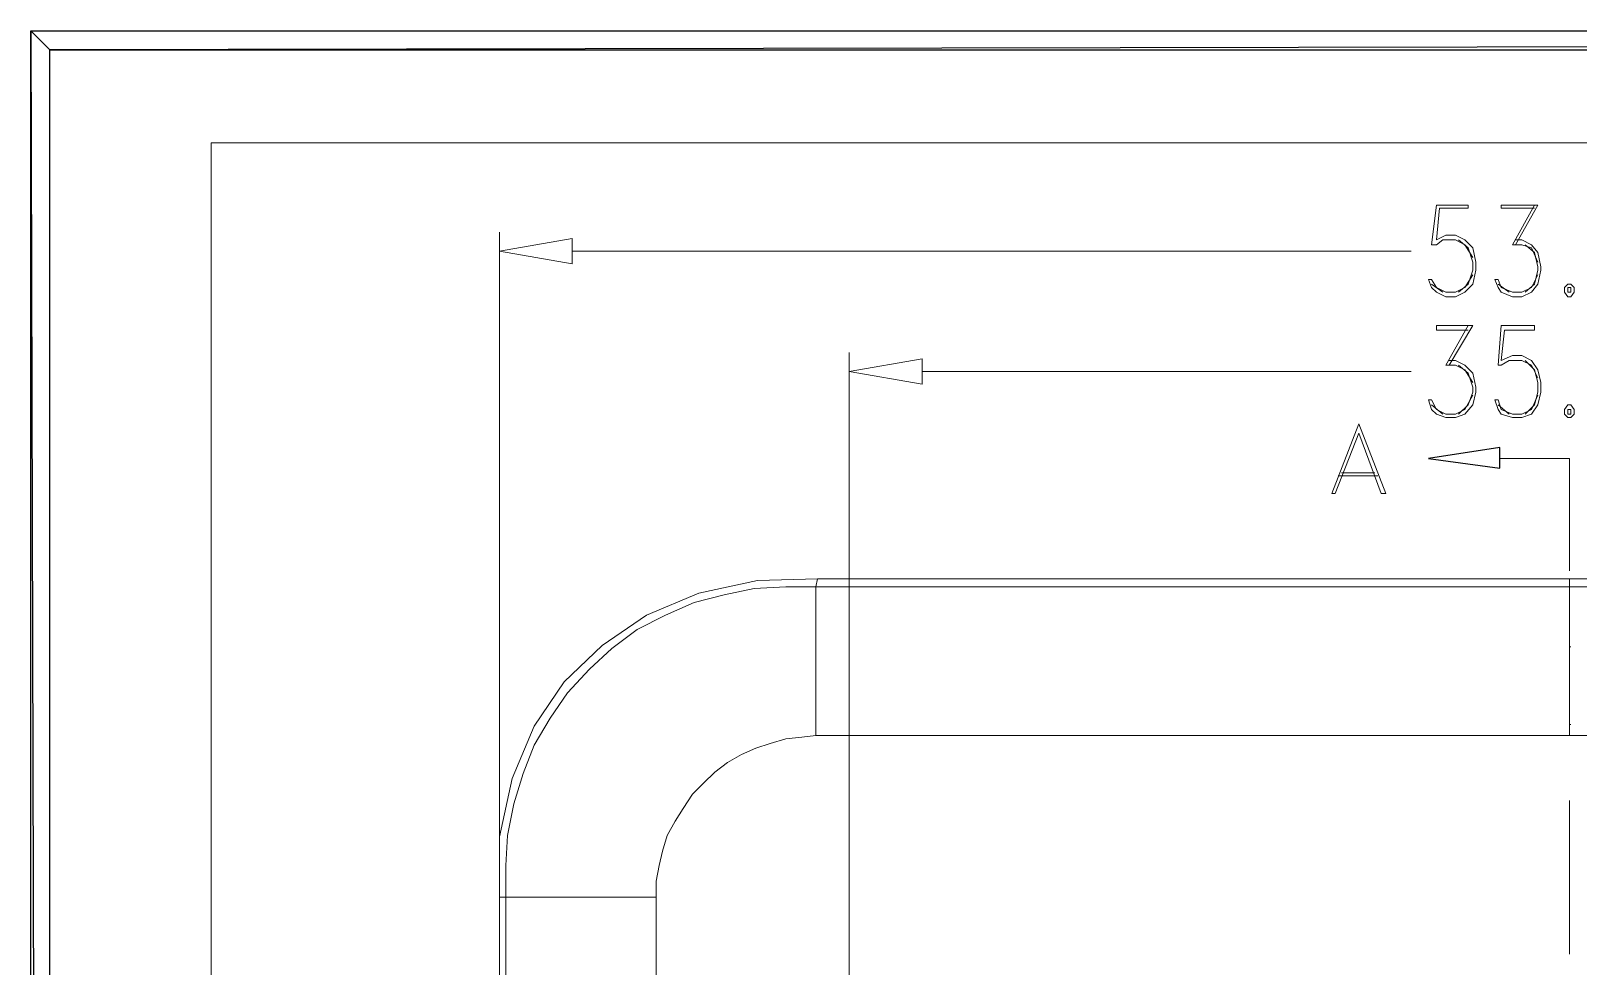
# Model space of a CAD drawing. Header units: centimetres. Extents: x -22.4 to 6.2, y -30.9 to -11.
# Drawn here: x -22.404 to -18.266, y -13.536 to -11.036 of the extents above; entities that cross this region are included whole.
import ezdxf

# ---------------------------------------------------------------- set-up
doc = ezdxf.new("R2010")
doc.units = ezdxf.units.CM
doc.header["$MEASUREMENT"] = 0
for name, color, linetype in [('2', 7, 'Continuous'), ('3', 7, 'Continuous'), ('4', 7, 'Continuous'), ('5', 7, 'Continuous'), ('layer 1', 7, 'Continuous')]:
    doc.layers.add(name, color=color, linetype=linetype)

msp = doc.modelspace()

# ---------------------------------------------------------------- linework, layer by layer
at = {"layer": '2', "color": 3, "lineweight": 9}
for points in [[(-21.15114, -13.35141), (-21.15114, -13.35141), (-21.15114, -11.57341), (-21.15114, -11.57341)], [(-20.95641, -11.62421), (-20.95641, -11.62421), (-18.71275, -11.62421), (-18.71275, -11.62421)], [(-20.21558, -13.88904), (-20.21558, -13.88904), (-20.21558, -11.89514), (-20.21558, -11.89514)], [(-20.02085, -11.94594), (-20.02085, -11.94594), (-18.71275, -11.94594), (-18.71275, -11.94594)]]:
    msp.add_open_spline(points, degree=3, dxfattribs=at)
for points in [[(-20.95641, -11.65807), (-20.95641, -11.65807), (-21.15114, -11.62421), (-21.15114, -11.62421), (-21.15114, -11.62421), (-21.15114, -11.62421), (-20.95641, -11.59034), (-20.95641, -11.59034), (-20.95641, -11.59034), (-20.95641, -11.59034), (-20.95641, -11.65807), (-20.95641, -11.65807)], [(-20.02085, -11.97981), (-20.02085, -11.97981), (-20.21558, -11.94594), (-20.21558, -11.94594), (-20.21558, -11.94594), (-20.21558, -11.94594), (-20.02085, -11.91207), (-20.02085, -11.91207), (-20.02085, -11.91207), (-20.02085, -11.91207), (-20.02085, -11.97981), (-20.02085, -11.97981)]]:
    msp.add_open_spline(points, degree=3, knots=[0, 0, 0, 0, 0.25, 0.25, 0.25, 0.25, 0.5, 0.5, 0.5, 0.5, 1, 1, 1, 1], dxfattribs=at)
at = {"layer": '3'}
msp.add_open_spline([(-18.47569, -12.20417), (-18.47569, -12.20417), (-18.66619, -12.17877), (-18.66619, -12.17877), (-18.66619, -12.17877), (-18.66619, -12.17877), (-18.47569, -12.14914), (-18.47569, -12.14914), (-18.47569, -12.14914), (-18.47569, -12.14914), (-18.47569, -12.20417), (-18.47569, -12.20417)], degree=3, knots=[0, 0, 0, 0, 0.25, 0.25, 0.25, 0.25, 0.5, 0.5, 0.5, 0.5, 1, 1, 1, 1], dxfattribs=at)
at = {"layer": '3', "color": 2, "lineweight": 9}
msp.add_open_spline([(-18.28942, -12.17877), (-18.28942, -12.17877), (-18.47569, -12.17877), (-18.47569, -12.17877)], degree=3, dxfattribs=at)
at = {"layer": '4', "color": 6, "lineweight": 9}
for points in [[(-18.85245, -12.08564), (-18.85245, -12.08564), (-18.92442, -12.27191), (-18.92442, -12.27191)], [(-18.90749, -12.22534), (-18.90749, -12.22534), (-18.80165, -12.22534), (-18.80165, -12.22534)], [(-18.89902, -12.21687), (-18.89902, -12.21687), (-18.81012, -12.21687), (-18.81012, -12.21687)]]:
    msp.add_open_spline(points, degree=3, dxfattribs=at)
for points, knots in [([(-18.85245, -12.11104), (-18.85245, -12.11104), (-18.91595, -12.27191), (-18.91595, -12.27191), (-18.91595, -12.27191), (-18.91595, -12.27191), (-18.92442, -12.27191), (-18.92442, -12.27191)], [0, 0, 0, 0, 0.3333333, 0.3333333, 0.3333333, 0.3333333, 1, 1, 1, 1]), ([(-18.85245, -12.11104), (-18.85245, -12.11104), (-18.79319, -12.27191), (-18.79319, -12.27191), (-18.79319, -12.27191), (-18.79319, -12.27191), (-18.78049, -12.27191), (-18.78049, -12.27191), (-18.78049, -12.27191), (-18.78049, -12.27191), (-18.85245, -12.08564), (-18.85245, -12.08564)], [0, 0, 0, 0, 0.25, 0.25, 0.25, 0.25, 0.5, 0.5, 0.5, 0.5, 1, 1, 1, 1])]:
    msp.add_open_spline(points, degree=3, knots=knots, dxfattribs=at)
at = {"layer": '5', "color": 54, "lineweight": 9}
for points in [[(-18.28942, -12.17877), (-18.28942, -12.17877), (-18.28942, -12.47934), (-18.28942, -12.47934)], [(-18.28942, -12.68254), (-18.28942, -12.68254), (-18.28519, -12.68254), (-18.28519, -12.68254)], [(-18.28942, -12.88997), (-18.28942, -12.88997), (-18.28519, -12.88997), (-18.28519, -12.88997)], [(-18.28942, -13.09317), (-18.28942, -13.09317), (-18.28942, -13.50381), (-18.28942, -13.50381)]]:
    msp.add_open_spline(points, degree=3, dxfattribs=at)
at = {"layer": 'layer 1'}
for points in [[(-22.40421, -29.66666), (-22.40421, -29.66666), (-22.35341, -29.66666), (-22.35341, -29.66666), (-22.35341, -29.66666), (-22.35341, -29.66666), (-22.40421, -11.03577), (-22.40421, -11.03577), (-22.40421, -11.03577), (-22.40421, -11.03577), (-22.40421, -29.66666), (-22.40421, -29.66666)], [(-22.35341, -29.66666), (-22.35341, -29.66666), (-22.40421, -11.03577), (-22.40421, -11.03577), (-22.40421, -11.03577), (-22.40421, -11.03577), (-22.35341, -11.08657), (-22.35341, -11.08657), (-22.35341, -11.08657), (-22.35341, -11.08657), (-22.35341, -29.66666), (-22.35341, -29.66666)], [(-22.40421, -11.03577), (-22.40421, -11.03577), (-22.35341, -11.08657), (-22.35341, -11.08657), (-22.35341, -11.08657), (-22.35341, -11.08657), (4.84575, -11.03577), (4.84575, -11.03577), (4.84575, -11.03577), (4.84575, -11.03577), (-22.40421, -11.03577), (-22.40421, -11.03577)], [(-22.35341, -11.08657), (-22.35341, -11.08657), (4.84575, -11.03577), (4.84575, -11.03577), (4.84575, -11.03577), (4.84575, -11.03577), (4.79495, -11.08657), (4.79495, -11.08657), (4.79495, -11.08657), (4.79495, -11.08657), (-22.35341, -11.08657), (-22.35341, -11.08657)]]:
    msp.add_open_spline(points, degree=3, knots=[0, 0, 0, 0, 0.25, 0.25, 0.25, 0.25, 0.5, 0.5, 0.5, 0.5, 1, 1, 1, 1], dxfattribs=at)
at = {"layer": 'layer 1', "lineweight": 9}
for points, knots in [([(-21.92211, -30.90598), (-21.92211, -30.90598), (6.24226, -30.90598), (6.24226, -30.90598), (6.24226, -30.90598), (6.24226, -30.90598), (6.24226, -11.33528), (6.24226, -11.33528), (6.24226, -11.33528), (6.24226, -11.33528), (-21.92211, -11.33528), (-21.92211, -11.33528), (-21.92211, -11.33528), (-21.92211, -11.33528), (-21.92211, -30.90598), (-21.92211, -30.90598)], [0, 0, 0, 0, 0.2, 0.2, 0.2, 0.2, 0.4, 0.4, 0.4, 0.4, 0.6, 0.6, 0.6, 0.6, 1, 1, 1, 1]), ([(-18.64502, -11.50144), (-18.64502, -11.50144), (-18.56035, -11.50144), (-18.56035, -11.50144), (-18.56035, -11.50144), (-18.56035, -11.50144), (-18.56035, -11.50991), (-18.56035, -11.50991), (-18.56035, -11.50991), (-18.56035, -11.50991), (-18.63655, -11.50991), (-18.63655, -11.50991)], [0, 0, 0, 0, 0.25, 0.25, 0.25, 0.25, 0.5, 0.5, 0.5, 0.5, 1, 1, 1, 1]), ([(-18.47145, -11.50144), (-18.47145, -11.50144), (-18.37409, -11.50144), (-18.37409, -11.50144), (-18.37409, -11.50144), (-18.37409, -11.50144), (-18.43335, -11.60727), (-18.43335, -11.60727)], [0, 0, 0, 0, 0.3333333, 0.3333333, 0.3333333, 0.3333333, 1, 1, 1, 1]), ([(-18.47145, -11.50144), (-18.47145, -11.50144), (-18.47145, -11.50991), (-18.47145, -11.50991), (-18.47145, -11.50991), (-18.47145, -11.50991), (-18.38255, -11.50991), (-18.38255, -11.50991)], [0, 0, 0, 0, 0.3333333, 0.3333333, 0.3333333, 0.3333333, 1, 1, 1, 1]), ([(-18.64502, -11.59457), (-18.64502, -11.59457), (-18.61962, -11.58187), (-18.61962, -11.58187), (-18.61962, -11.58187), (-18.61962, -11.58187), (-18.59422, -11.58187), (-18.59422, -11.58187), (-18.59422, -11.58187), (-18.59422, -11.58187), (-18.56882, -11.59457), (-18.56882, -11.59457), (-18.56882, -11.59457), (-18.56882, -11.59457), (-18.54765, -11.61574), (-18.54765, -11.61574), (-18.54765, -11.61574), (-18.54765, -11.61574), (-18.53919, -11.65384), (-18.53919, -11.65384), (-18.53919, -11.65384), (-18.53919, -11.65384), (-18.53919, -11.67501), (-18.53919, -11.67501), (-18.53919, -11.67501), (-18.53919, -11.67501), (-18.54765, -11.71311), (-18.54765, -11.71311), (-18.54765, -11.71311), (-18.54765, -11.71311), (-18.56882, -11.73427), (-18.56882, -11.73427), (-18.56882, -11.73427), (-18.56882, -11.73427), (-18.59422, -11.74697), (-18.59422, -11.74697), (-18.59422, -11.74697), (-18.59422, -11.74697), (-18.61962, -11.74697), (-18.61962, -11.74697), (-18.61962, -11.74697), (-18.61962, -11.74697), (-18.64502, -11.73427), (-18.64502, -11.73427), (-18.64502, -11.73427), (-18.64502, -11.73427), (-18.65772, -11.72157), (-18.65772, -11.72157), (-18.65772, -11.72157), (-18.65772, -11.72157), (-18.66619, -11.70041), (-18.66619, -11.70041), (-18.66619, -11.70041), (-18.66619, -11.70041), (-18.65772, -11.70041), (-18.65772, -11.70041)], [0, 0, 0, 0, 0.0666667, 0.0666667, 0.0666667, 0.0666667, 0.1333333, 0.1333333, 0.1333333, 0.1333333, 0.2, 0.2, 0.2, 0.2, 0.2666667, 0.2666667, 0.2666667, 0.2666667, 0.3333333, 0.3333333, 0.3333333, 0.3333333, 0.4, 0.4, 0.4, 0.4, 0.4666667, 0.4666667, 0.4666667, 0.4666667, 0.5333333, 0.5333333, 0.5333333, 0.5333333, 0.6, 0.6, 0.6, 0.6, 0.6666667, 0.6666667, 0.6666667, 0.6666667, 0.7333333, 0.7333333, 0.7333333, 0.7333333, 0.8, 0.8, 0.8, 0.8, 0.8666667, 0.8666667, 0.8666667, 0.8666667, 1, 1, 1, 1]), ([(-18.65772, -11.60727), (-18.65772, -11.60727), (-18.64502, -11.60727), (-18.64502, -11.60727), (-18.64502, -11.60727), (-18.64502, -11.60727), (-18.62809, -11.59457), (-18.62809, -11.59457), (-18.62809, -11.59457), (-18.62809, -11.59457), (-18.59422, -11.59457), (-18.59422, -11.59457), (-18.59422, -11.59457), (-18.59422, -11.59457), (-18.56882, -11.60727), (-18.56882, -11.60727), (-18.56882, -11.60727), (-18.56882, -11.60727), (-18.54765, -11.64114), (-18.54765, -11.64114)], [0, 0, 0, 0, 0.1666667, 0.1666667, 0.1666667, 0.1666667, 0.3333333, 0.3333333, 0.3333333, 0.3333333, 0.5, 0.5, 0.5, 0.5, 0.6666667, 0.6666667, 0.6666667, 0.6666667, 1, 1, 1, 1]), ([(-18.58575, -11.59457), (-18.58575, -11.59457), (-18.56035, -11.61574), (-18.56035, -11.61574), (-18.56035, -11.61574), (-18.56035, -11.61574), (-18.54765, -11.65384), (-18.54765, -11.65384), (-18.54765, -11.65384), (-18.54765, -11.65384), (-18.54765, -11.67501), (-18.54765, -11.67501), (-18.54765, -11.67501), (-18.54765, -11.67501), (-18.56035, -11.71311), (-18.56035, -11.71311), (-18.56035, -11.71311), (-18.56035, -11.71311), (-18.58575, -11.73427), (-18.58575, -11.73427)], [0, 0, 0, 0, 0.1666667, 0.1666667, 0.1666667, 0.1666667, 0.3333333, 0.3333333, 0.3333333, 0.3333333, 0.5, 0.5, 0.5, 0.5, 0.6666667, 0.6666667, 0.6666667, 0.6666667, 1, 1, 1, 1]), ([(-18.43335, -11.59457), (-18.43335, -11.59457), (-18.41642, -11.59457), (-18.41642, -11.59457), (-18.41642, -11.59457), (-18.41642, -11.59457), (-18.39102, -11.60727), (-18.39102, -11.60727), (-18.39102, -11.60727), (-18.39102, -11.60727), (-18.37409, -11.62844), (-18.37409, -11.62844), (-18.37409, -11.62844), (-18.37409, -11.62844), (-18.36562, -11.66654), (-18.36562, -11.66654), (-18.36562, -11.66654), (-18.36562, -11.66654), (-18.36562, -11.67501), (-18.36562, -11.67501), (-18.36562, -11.67501), (-18.36562, -11.67501), (-18.37409, -11.71311), (-18.37409, -11.71311), (-18.37409, -11.71311), (-18.37409, -11.71311), (-18.39102, -11.73427), (-18.39102, -11.73427), (-18.39102, -11.73427), (-18.39102, -11.73427), (-18.41642, -11.74697), (-18.41642, -11.74697), (-18.41642, -11.74697), (-18.41642, -11.74697), (-18.44182, -11.74697), (-18.44182, -11.74697), (-18.44182, -11.74697), (-18.44182, -11.74697), (-18.47145, -11.73427), (-18.47145, -11.73427), (-18.47145, -11.73427), (-18.47145, -11.73427), (-18.47992, -11.72157), (-18.47992, -11.72157), (-18.47992, -11.72157), (-18.47992, -11.72157), (-18.48839, -11.70041), (-18.48839, -11.70041), (-18.48839, -11.70041), (-18.48839, -11.70041), (-18.47992, -11.70041), (-18.47992, -11.70041)], [0, 0, 0, 0, 0.0714286, 0.0714286, 0.0714286, 0.0714286, 0.1428571, 0.1428571, 0.1428571, 0.1428571, 0.2142857, 0.2142857, 0.2142857, 0.2142857, 0.2857143, 0.2857143, 0.2857143, 0.2857143, 0.3571429, 0.3571429, 0.3571429, 0.3571429, 0.4285714, 0.4285714, 0.4285714, 0.4285714, 0.5, 0.5, 0.5, 0.5, 0.5714286, 0.5714286, 0.5714286, 0.5714286, 0.6428571, 0.6428571, 0.6428571, 0.6428571, 0.7142857, 0.7142857, 0.7142857, 0.7142857, 0.7857143, 0.7857143, 0.7857143, 0.7857143, 0.8571429, 0.8571429, 0.8571429, 0.8571429, 1, 1, 1, 1]), ([(-18.44182, -11.60727), (-18.44182, -11.60727), (-18.41642, -11.60727), (-18.41642, -11.60727), (-18.41642, -11.60727), (-18.41642, -11.60727), (-18.39102, -11.61574), (-18.39102, -11.61574), (-18.39102, -11.61574), (-18.39102, -11.61574), (-18.37409, -11.65384), (-18.37409, -11.65384)], [0, 0, 0, 0, 0.25, 0.25, 0.25, 0.25, 0.5, 0.5, 0.5, 0.5, 1, 1, 1, 1]), ([(-18.40795, -11.60727), (-18.40795, -11.60727), (-18.38255, -11.62844), (-18.38255, -11.62844), (-18.38255, -11.62844), (-18.38255, -11.62844), (-18.37409, -11.66654), (-18.37409, -11.66654), (-18.37409, -11.66654), (-18.37409, -11.66654), (-18.37409, -11.67501), (-18.37409, -11.67501), (-18.37409, -11.67501), (-18.37409, -11.67501), (-18.38255, -11.71311), (-18.38255, -11.71311), (-18.38255, -11.71311), (-18.38255, -11.71311), (-18.40795, -11.73427), (-18.40795, -11.73427)], [0, 0, 0, 0, 0.1666667, 0.1666667, 0.1666667, 0.1666667, 0.3333333, 0.3333333, 0.3333333, 0.3333333, 0.5, 0.5, 0.5, 0.5, 0.6666667, 0.6666667, 0.6666667, 0.6666667, 1, 1, 1, 1]), ([(-18.54765, -11.68771), (-18.54765, -11.68771), (-18.56882, -11.72157), (-18.56882, -11.72157), (-18.56882, -11.72157), (-18.56882, -11.72157), (-18.59422, -11.73427), (-18.59422, -11.73427), (-18.59422, -11.73427), (-18.59422, -11.73427), (-18.61962, -11.73427), (-18.61962, -11.73427), (-18.61962, -11.73427), (-18.61962, -11.73427), (-18.64502, -11.72157), (-18.64502, -11.72157), (-18.64502, -11.72157), (-18.64502, -11.72157), (-18.65772, -11.70041), (-18.65772, -11.70041)], [0, 0, 0, 0, 0.1666667, 0.1666667, 0.1666667, 0.1666667, 0.3333333, 0.3333333, 0.3333333, 0.3333333, 0.5, 0.5, 0.5, 0.5, 0.6666667, 0.6666667, 0.6666667, 0.6666667, 1, 1, 1, 1]), ([(-18.37409, -11.68771), (-18.37409, -11.68771), (-18.39102, -11.72157), (-18.39102, -11.72157), (-18.39102, -11.72157), (-18.39102, -11.72157), (-18.41642, -11.73427), (-18.41642, -11.73427), (-18.41642, -11.73427), (-18.41642, -11.73427), (-18.44182, -11.73427), (-18.44182, -11.73427), (-18.44182, -11.73427), (-18.44182, -11.73427), (-18.47145, -11.72157), (-18.47145, -11.72157), (-18.47145, -11.72157), (-18.47145, -11.72157), (-18.47992, -11.70041), (-18.47992, -11.70041)], [0, 0, 0, 0, 0.1666667, 0.1666667, 0.1666667, 0.1666667, 0.3333333, 0.3333333, 0.3333333, 0.3333333, 0.5, 0.5, 0.5, 0.5, 0.6666667, 0.6666667, 0.6666667, 0.6666667, 1, 1, 1, 1]), ([(-18.29365, -11.71311), (-18.29365, -11.71311), (-18.30212, -11.72157), (-18.30212, -11.72157), (-18.30212, -11.72157), (-18.30212, -11.72157), (-18.30212, -11.73427), (-18.30212, -11.73427), (-18.30212, -11.73427), (-18.30212, -11.73427), (-18.29365, -11.74697), (-18.29365, -11.74697), (-18.29365, -11.74697), (-18.29365, -11.74697), (-18.28519, -11.74697), (-18.28519, -11.74697), (-18.28519, -11.74697), (-18.28519, -11.74697), (-18.27672, -11.73427), (-18.27672, -11.73427), (-18.27672, -11.73427), (-18.27672, -11.73427), (-18.27672, -11.72157), (-18.27672, -11.72157), (-18.27672, -11.72157), (-18.27672, -11.72157), (-18.28519, -11.71311), (-18.28519, -11.71311), (-18.28519, -11.71311), (-18.28519, -11.71311), (-18.29365, -11.71311), (-18.29365, -11.71311)], [0, 0, 0, 0, 0.1111111, 0.1111111, 0.1111111, 0.1111111, 0.2222222, 0.2222222, 0.2222222, 0.2222222, 0.3333333, 0.3333333, 0.3333333, 0.3333333, 0.4444444, 0.4444444, 0.4444444, 0.4444444, 0.5555556, 0.5555556, 0.5555556, 0.5555556, 0.6666667, 0.6666667, 0.6666667, 0.6666667, 0.7777778, 0.7777778, 0.7777778, 0.7777778, 1, 1, 1, 1]), ([(-18.29365, -11.72157), (-18.29365, -11.72157), (-18.28519, -11.72157), (-18.28519, -11.72157), (-18.28519, -11.72157), (-18.28519, -11.72157), (-18.28519, -11.73427), (-18.28519, -11.73427), (-18.28519, -11.73427), (-18.28519, -11.73427), (-18.29365, -11.73427), (-18.29365, -11.73427), (-18.29365, -11.73427), (-18.29365, -11.73427), (-18.29365, -11.72157), (-18.29365, -11.72157)], [0, 0, 0, 0, 0.2, 0.2, 0.2, 0.2, 0.4, 0.4, 0.4, 0.4, 0.6, 0.6, 0.6, 0.6, 1, 1, 1, 1]), ([(-18.64502, -11.82317), (-18.64502, -11.82317), (-18.54765, -11.82317), (-18.54765, -11.82317), (-18.54765, -11.82317), (-18.54765, -11.82317), (-18.61115, -11.92901), (-18.61115, -11.92901)], [0, 0, 0, 0, 0.3333333, 0.3333333, 0.3333333, 0.3333333, 1, 1, 1, 1]), ([(-18.64502, -11.82317), (-18.64502, -11.82317), (-18.64502, -11.83587), (-18.64502, -11.83587), (-18.64502, -11.83587), (-18.64502, -11.83587), (-18.56035, -11.83587), (-18.56035, -11.83587)], [0, 0, 0, 0, 0.3333333, 0.3333333, 0.3333333, 0.3333333, 1, 1, 1, 1]), ([(-18.47145, -11.82317), (-18.47145, -11.82317), (-18.38255, -11.82317), (-18.38255, -11.82317), (-18.38255, -11.82317), (-18.38255, -11.82317), (-18.38255, -11.83587), (-18.38255, -11.83587), (-18.38255, -11.83587), (-18.38255, -11.83587), (-18.46299, -11.83587), (-18.46299, -11.83587)], [0, 0, 0, 0, 0.25, 0.25, 0.25, 0.25, 0.5, 0.5, 0.5, 0.5, 1, 1, 1, 1]), ([(-18.61115, -11.91631), (-18.61115, -11.91631), (-18.59422, -11.91631), (-18.59422, -11.91631), (-18.59422, -11.91631), (-18.59422, -11.91631), (-18.56882, -11.92901), (-18.56882, -11.92901), (-18.56882, -11.92901), (-18.56882, -11.92901), (-18.54765, -11.95017), (-18.54765, -11.95017), (-18.54765, -11.95017), (-18.54765, -11.95017), (-18.53919, -11.98827), (-18.53919, -11.98827), (-18.53919, -11.98827), (-18.53919, -11.98827), (-18.53919, -12.00097), (-18.53919, -12.00097), (-18.53919, -12.00097), (-18.53919, -12.00097), (-18.54765, -12.03484), (-18.54765, -12.03484), (-18.54765, -12.03484), (-18.54765, -12.03484), (-18.56882, -12.06024), (-18.56882, -12.06024), (-18.56882, -12.06024), (-18.56882, -12.06024), (-18.59422, -12.06871), (-18.59422, -12.06871), (-18.59422, -12.06871), (-18.59422, -12.06871), (-18.61962, -12.06871), (-18.61962, -12.06871), (-18.61962, -12.06871), (-18.61962, -12.06871), (-18.64502, -12.06024), (-18.64502, -12.06024), (-18.64502, -12.06024), (-18.64502, -12.06024), (-18.65772, -12.04754), (-18.65772, -12.04754), (-18.65772, -12.04754), (-18.65772, -12.04754), (-18.66619, -12.02214), (-18.66619, -12.02214), (-18.66619, -12.02214), (-18.66619, -12.02214), (-18.65772, -12.02214), (-18.65772, -12.02214)], [0, 0, 0, 0, 0.0714286, 0.0714286, 0.0714286, 0.0714286, 0.1428571, 0.1428571, 0.1428571, 0.1428571, 0.2142857, 0.2142857, 0.2142857, 0.2142857, 0.2857143, 0.2857143, 0.2857143, 0.2857143, 0.3571429, 0.3571429, 0.3571429, 0.3571429, 0.4285714, 0.4285714, 0.4285714, 0.4285714, 0.5, 0.5, 0.5, 0.5, 0.5714286, 0.5714286, 0.5714286, 0.5714286, 0.6428571, 0.6428571, 0.6428571, 0.6428571, 0.7142857, 0.7142857, 0.7142857, 0.7142857, 0.7857143, 0.7857143, 0.7857143, 0.7857143, 0.8571429, 0.8571429, 0.8571429, 0.8571429, 1, 1, 1, 1]), ([(-18.47145, -11.91631), (-18.47145, -11.91631), (-18.44182, -11.90361), (-18.44182, -11.90361), (-18.44182, -11.90361), (-18.44182, -11.90361), (-18.41642, -11.90361), (-18.41642, -11.90361), (-18.41642, -11.90361), (-18.41642, -11.90361), (-18.39102, -11.91631), (-18.39102, -11.91631), (-18.39102, -11.91631), (-18.39102, -11.91631), (-18.37409, -11.94171), (-18.37409, -11.94171), (-18.37409, -11.94171), (-18.37409, -11.94171), (-18.36562, -11.97557), (-18.36562, -11.97557), (-18.36562, -11.97557), (-18.36562, -11.97557), (-18.36562, -12.00097), (-18.36562, -12.00097), (-18.36562, -12.00097), (-18.36562, -12.00097), (-18.37409, -12.03484), (-18.37409, -12.03484), (-18.37409, -12.03484), (-18.37409, -12.03484), (-18.39102, -12.06024), (-18.39102, -12.06024), (-18.39102, -12.06024), (-18.39102, -12.06024), (-18.41642, -12.06871), (-18.41642, -12.06871), (-18.41642, -12.06871), (-18.41642, -12.06871), (-18.44182, -12.06871), (-18.44182, -12.06871), (-18.44182, -12.06871), (-18.44182, -12.06871), (-18.47145, -12.06024), (-18.47145, -12.06024), (-18.47145, -12.06024), (-18.47145, -12.06024), (-18.47992, -12.04754), (-18.47992, -12.04754), (-18.47992, -12.04754), (-18.47992, -12.04754), (-18.48839, -12.02214), (-18.48839, -12.02214), (-18.48839, -12.02214), (-18.48839, -12.02214), (-18.47992, -12.02214), (-18.47992, -12.02214)], [0, 0, 0, 0, 0.0666667, 0.0666667, 0.0666667, 0.0666667, 0.1333333, 0.1333333, 0.1333333, 0.1333333, 0.2, 0.2, 0.2, 0.2, 0.2666667, 0.2666667, 0.2666667, 0.2666667, 0.3333333, 0.3333333, 0.3333333, 0.3333333, 0.4, 0.4, 0.4, 0.4, 0.4666667, 0.4666667, 0.4666667, 0.4666667, 0.5333333, 0.5333333, 0.5333333, 0.5333333, 0.6, 0.6, 0.6, 0.6, 0.6666667, 0.6666667, 0.6666667, 0.6666667, 0.7333333, 0.7333333, 0.7333333, 0.7333333, 0.8, 0.8, 0.8, 0.8, 0.8666667, 0.8666667, 0.8666667, 0.8666667, 1, 1, 1, 1]), ([(-18.47992, -11.92901), (-18.47992, -11.92901), (-18.47145, -11.92901), (-18.47145, -11.92901), (-18.47145, -11.92901), (-18.47145, -11.92901), (-18.45029, -11.91631), (-18.45029, -11.91631), (-18.45029, -11.91631), (-18.45029, -11.91631), (-18.41642, -11.91631), (-18.41642, -11.91631), (-18.41642, -11.91631), (-18.41642, -11.91631), (-18.39102, -11.92901), (-18.39102, -11.92901), (-18.39102, -11.92901), (-18.39102, -11.92901), (-18.37409, -11.96287), (-18.37409, -11.96287)], [0, 0, 0, 0, 0.1666667, 0.1666667, 0.1666667, 0.1666667, 0.3333333, 0.3333333, 0.3333333, 0.3333333, 0.5, 0.5, 0.5, 0.5, 0.6666667, 0.6666667, 0.6666667, 0.6666667, 1, 1, 1, 1]), ([(-18.40795, -11.91631), (-18.40795, -11.91631), (-18.38255, -11.94171), (-18.38255, -11.94171), (-18.38255, -11.94171), (-18.38255, -11.94171), (-18.37409, -11.97557), (-18.37409, -11.97557), (-18.37409, -11.97557), (-18.37409, -11.97557), (-18.37409, -12.00097), (-18.37409, -12.00097), (-18.37409, -12.00097), (-18.37409, -12.00097), (-18.38255, -12.03484), (-18.38255, -12.03484), (-18.38255, -12.03484), (-18.38255, -12.03484), (-18.40795, -12.06024), (-18.40795, -12.06024)], [0, 0, 0, 0, 0.1666667, 0.1666667, 0.1666667, 0.1666667, 0.3333333, 0.3333333, 0.3333333, 0.3333333, 0.5, 0.5, 0.5, 0.5, 0.6666667, 0.6666667, 0.6666667, 0.6666667, 1, 1, 1, 1]), ([(-18.61962, -11.92901), (-18.61962, -11.92901), (-18.59422, -11.92901), (-18.59422, -11.92901), (-18.59422, -11.92901), (-18.59422, -11.92901), (-18.56882, -11.94171), (-18.56882, -11.94171), (-18.56882, -11.94171), (-18.56882, -11.94171), (-18.54765, -11.97557), (-18.54765, -11.97557)], [0, 0, 0, 0, 0.25, 0.25, 0.25, 0.25, 0.5, 0.5, 0.5, 0.5, 1, 1, 1, 1]), ([(-18.58575, -11.92901), (-18.58575, -11.92901), (-18.56035, -11.95017), (-18.56035, -11.95017), (-18.56035, -11.95017), (-18.56035, -11.95017), (-18.54765, -11.98827), (-18.54765, -11.98827), (-18.54765, -11.98827), (-18.54765, -11.98827), (-18.54765, -12.00097), (-18.54765, -12.00097), (-18.54765, -12.00097), (-18.54765, -12.00097), (-18.56035, -12.03484), (-18.56035, -12.03484), (-18.56035, -12.03484), (-18.56035, -12.03484), (-18.58575, -12.06024), (-18.58575, -12.06024)], [0, 0, 0, 0, 0.1666667, 0.1666667, 0.1666667, 0.1666667, 0.3333333, 0.3333333, 0.3333333, 0.3333333, 0.5, 0.5, 0.5, 0.5, 0.6666667, 0.6666667, 0.6666667, 0.6666667, 1, 1, 1, 1]), ([(-18.54765, -12.00944), (-18.54765, -12.00944), (-18.56882, -12.04754), (-18.56882, -12.04754), (-18.56882, -12.04754), (-18.56882, -12.04754), (-18.59422, -12.06024), (-18.59422, -12.06024), (-18.59422, -12.06024), (-18.59422, -12.06024), (-18.61962, -12.06024), (-18.61962, -12.06024), (-18.61962, -12.06024), (-18.61962, -12.06024), (-18.64502, -12.04754), (-18.64502, -12.04754), (-18.64502, -12.04754), (-18.64502, -12.04754), (-18.65772, -12.02214), (-18.65772, -12.02214)], [0, 0, 0, 0, 0.1666667, 0.1666667, 0.1666667, 0.1666667, 0.3333333, 0.3333333, 0.3333333, 0.3333333, 0.5, 0.5, 0.5, 0.5, 0.6666667, 0.6666667, 0.6666667, 0.6666667, 1, 1, 1, 1]), ([(-18.37409, -12.00944), (-18.37409, -12.00944), (-18.39102, -12.04754), (-18.39102, -12.04754), (-18.39102, -12.04754), (-18.39102, -12.04754), (-18.41642, -12.06024), (-18.41642, -12.06024), (-18.41642, -12.06024), (-18.41642, -12.06024), (-18.44182, -12.06024), (-18.44182, -12.06024), (-18.44182, -12.06024), (-18.44182, -12.06024), (-18.47145, -12.04754), (-18.47145, -12.04754), (-18.47145, -12.04754), (-18.47145, -12.04754), (-18.47992, -12.02214), (-18.47992, -12.02214)], [0, 0, 0, 0, 0.1666667, 0.1666667, 0.1666667, 0.1666667, 0.3333333, 0.3333333, 0.3333333, 0.3333333, 0.5, 0.5, 0.5, 0.5, 0.6666667, 0.6666667, 0.6666667, 0.6666667, 1, 1, 1, 1]), ([(-18.29365, -12.03484), (-18.29365, -12.03484), (-18.30212, -12.04754), (-18.30212, -12.04754), (-18.30212, -12.04754), (-18.30212, -12.04754), (-18.30212, -12.06024), (-18.30212, -12.06024), (-18.30212, -12.06024), (-18.30212, -12.06024), (-18.29365, -12.06871), (-18.29365, -12.06871), (-18.29365, -12.06871), (-18.29365, -12.06871), (-18.28519, -12.06871), (-18.28519, -12.06871), (-18.28519, -12.06871), (-18.28519, -12.06871), (-18.27672, -12.06024), (-18.27672, -12.06024), (-18.27672, -12.06024), (-18.27672, -12.06024), (-18.27672, -12.04754), (-18.27672, -12.04754), (-18.27672, -12.04754), (-18.27672, -12.04754), (-18.28519, -12.03484), (-18.28519, -12.03484), (-18.28519, -12.03484), (-18.28519, -12.03484), (-18.29365, -12.03484), (-18.29365, -12.03484)], [0, 0, 0, 0, 0.1111111, 0.1111111, 0.1111111, 0.1111111, 0.2222222, 0.2222222, 0.2222222, 0.2222222, 0.3333333, 0.3333333, 0.3333333, 0.3333333, 0.4444444, 0.4444444, 0.4444444, 0.4444444, 0.5555556, 0.5555556, 0.5555556, 0.5555556, 0.6666667, 0.6666667, 0.6666667, 0.6666667, 0.7777778, 0.7777778, 0.7777778, 0.7777778, 1, 1, 1, 1]), ([(-18.29365, -12.04754), (-18.29365, -12.04754), (-18.28519, -12.04754), (-18.28519, -12.04754), (-18.28519, -12.04754), (-18.28519, -12.04754), (-18.28519, -12.06024), (-18.28519, -12.06024), (-18.28519, -12.06024), (-18.28519, -12.06024), (-18.29365, -12.06024), (-18.29365, -12.06024), (-18.29365, -12.06024), (-18.29365, -12.06024), (-18.29365, -12.04754), (-18.29365, -12.04754)], [0, 0, 0, 0, 0.2, 0.2, 0.2, 0.2, 0.4, 0.4, 0.4, 0.4, 0.6, 0.6, 0.6, 0.6, 1, 1, 1, 1]), ([(-20.30448, -12.52167), (-20.30448, -12.52167), (-20.38491, -12.52167), (-20.38491, -12.52167), (-20.38491, -12.52167), (-20.38491, -12.52167), (-20.46958, -12.52591), (-20.46958, -12.52591), (-20.46958, -12.52591), (-20.46958, -12.52591), (-20.55001, -12.54284), (-20.55001, -12.54284), (-20.55001, -12.54284), (-20.55001, -12.54284), (-20.63044, -12.56401), (-20.63044, -12.56401), (-20.63044, -12.56401), (-20.63044, -12.56401), (-20.70664, -12.59787), (-20.70664, -12.59787), (-20.70664, -12.59787), (-20.70664, -12.59787), (-20.78284, -12.63597), (-20.78284, -12.63597), (-20.78284, -12.63597), (-20.78284, -12.63597), (-20.85058, -12.68677), (-20.85058, -12.68677), (-20.85058, -12.68677), (-20.85058, -12.68677), (-20.90984, -12.74181), (-20.90984, -12.74181), (-20.90984, -12.74181), (-20.90984, -12.74181), (-20.96911, -12.80531), (-20.96911, -12.80531), (-20.96911, -12.80531), (-20.96911, -12.80531), (-21.01568, -12.87304), (-21.01568, -12.87304), (-21.01568, -12.87304), (-21.01568, -12.87304), (-21.05801, -12.94501), (-21.05801, -12.94501), (-21.05801, -12.94501), (-21.05801, -12.94501), (-21.08764, -13.02121), (-21.08764, -13.02121), (-21.08764, -13.02121), (-21.08764, -13.02121), (-21.11304, -13.10164), (-21.11304, -13.10164), (-21.11304, -13.10164), (-21.11304, -13.10164), (-21.12998, -13.18631), (-21.12998, -13.18631), (-21.12998, -13.18631), (-21.12998, -13.18631), (-21.13421, -13.26674), (-21.13421, -13.26674), (-21.13421, -13.26674), (-21.13421, -13.26674), (-21.13421, -13.35141), (-21.13421, -13.35141)], [0, 0, 0, 0, 0.0588235, 0.0588235, 0.0588235, 0.0588235, 0.1176471, 0.1176471, 0.1176471, 0.1176471, 0.1764706, 0.1764706, 0.1764706, 0.1764706, 0.2352941, 0.2352941, 0.2352941, 0.2352941, 0.2941176, 0.2941176, 0.2941176, 0.2941176, 0.3529412, 0.3529412, 0.3529412, 0.3529412, 0.4117647, 0.4117647, 0.4117647, 0.4117647, 0.4705882, 0.4705882, 0.4705882, 0.4705882, 0.5294118, 0.5294118, 0.5294118, 0.5294118, 0.5882353, 0.5882353, 0.5882353, 0.5882353, 0.6470588, 0.6470588, 0.6470588, 0.6470588, 0.7058824, 0.7058824, 0.7058824, 0.7058824, 0.7647059, 0.7647059, 0.7647059, 0.7647059, 0.8235294, 0.8235294, 0.8235294, 0.8235294, 0.8823529, 0.8823529, 0.8823529, 0.8823529, 1, 1, 1, 1]), ([(-20.30024, -12.50051), (-20.30024, -12.50051), (-20.46111, -12.50474), (-20.46111, -12.50474), (-20.46111, -12.50474), (-20.46111, -12.50474), (-20.61774, -12.53861), (-20.61774, -12.53861)], [0, 0, 0, 0, 0.3333333, 0.3333333, 0.3333333, 0.3333333, 1, 1, 1, 1]), ([(-20.61774, -12.53861), (-20.61774, -12.53861), (-20.75744, -12.59787), (-20.75744, -12.59787), (-20.75744, -12.59787), (-20.75744, -12.59787), (-20.87598, -12.67831), (-20.87598, -12.67831), (-20.87598, -12.67831), (-20.87598, -12.67831), (-20.97758, -12.77567), (-20.97758, -12.77567)], [0, 0, 0, 0, 0.25, 0.25, 0.25, 0.25, 0.5, 0.5, 0.5, 0.5, 1, 1, 1, 1]), ([(-20.97758, -12.77567), (-20.97758, -12.77567), (-21.05801, -12.89421), (-21.05801, -12.89421), (-21.05801, -12.89421), (-21.05801, -12.89421), (-21.11728, -13.03391), (-21.11728, -13.03391), (-21.11728, -13.03391), (-21.11728, -13.03391), (-21.15114, -13.19054), (-21.15114, -13.19054), (-21.15114, -13.19054), (-21.15114, -13.19054), (-21.15114, -13.35141), (-21.15114, -13.35141)], [0, 0, 0, 0, 0.2, 0.2, 0.2, 0.2, 0.4, 0.4, 0.4, 0.4, 0.6, 0.6, 0.6, 0.6, 1, 1, 1, 1]), ([(-20.73204, -13.35141), (-20.73204, -13.35141), (-20.73204, -13.30907), (-20.73204, -13.30907), (-20.73204, -13.30907), (-20.73204, -13.30907), (-20.72358, -13.26674), (-20.72358, -13.26674), (-20.72358, -13.26674), (-20.72358, -13.26674), (-20.71511, -13.22864), (-20.71511, -13.22864), (-20.71511, -13.22864), (-20.71511, -13.22864), (-20.70241, -13.18631), (-20.70241, -13.18631), (-20.70241, -13.18631), (-20.70241, -13.18631), (-20.68124, -13.14821), (-20.68124, -13.14821), (-20.68124, -13.14821), (-20.68124, -13.14821), (-20.66008, -13.11434), (-20.66008, -13.11434), (-20.66008, -13.11434), (-20.66008, -13.11434), (-20.63468, -13.07624), (-20.63468, -13.07624), (-20.63468, -13.07624), (-20.63468, -13.07624), (-20.60504, -13.04661), (-20.60504, -13.04661), (-20.60504, -13.04661), (-20.60504, -13.04661), (-20.57541, -13.01697), (-20.57541, -13.01697), (-20.57541, -13.01697), (-20.57541, -13.01697), (-20.54154, -12.99157), (-20.54154, -12.99157), (-20.54154, -12.99157), (-20.54154, -12.99157), (-20.50344, -12.97041), (-20.50344, -12.97041), (-20.50344, -12.97041), (-20.50344, -12.97041), (-20.46534, -12.95347), (-20.46534, -12.95347), (-20.46534, -12.95347), (-20.46534, -12.95347), (-20.42724, -12.94077), (-20.42724, -12.94077), (-20.42724, -12.94077), (-20.42724, -12.94077), (-20.38491, -12.92807), (-20.38491, -12.92807), (-20.38491, -12.92807), (-20.38491, -12.92807), (-20.34258, -12.92384), (-20.34258, -12.92384), (-20.34258, -12.92384), (-20.34258, -12.92384), (-20.30448, -12.91961), (-20.30448, -12.91961)], [0, 0, 0, 0, 0.0588235, 0.0588235, 0.0588235, 0.0588235, 0.1176471, 0.1176471, 0.1176471, 0.1176471, 0.1764706, 0.1764706, 0.1764706, 0.1764706, 0.2352941, 0.2352941, 0.2352941, 0.2352941, 0.2941176, 0.2941176, 0.2941176, 0.2941176, 0.3529412, 0.3529412, 0.3529412, 0.3529412, 0.4117647, 0.4117647, 0.4117647, 0.4117647, 0.4705882, 0.4705882, 0.4705882, 0.4705882, 0.5294118, 0.5294118, 0.5294118, 0.5294118, 0.5882353, 0.5882353, 0.5882353, 0.5882353, 0.6470588, 0.6470588, 0.6470588, 0.6470588, 0.7058824, 0.7058824, 0.7058824, 0.7058824, 0.7647059, 0.7647059, 0.7647059, 0.7647059, 0.8235294, 0.8235294, 0.8235294, 0.8235294, 0.8823529, 0.8823529, 0.8823529, 0.8823529, 1, 1, 1, 1])]:
    msp.add_open_spline(points, degree=3, knots=knots, dxfattribs=at)
for points in [[(-18.64502, -11.50144), (-18.64502, -11.50144), (-18.65772, -11.60727), (-18.65772, -11.60727)], [(-18.38255, -11.50144), (-18.38255, -11.50144), (-18.44182, -11.60727), (-18.44182, -11.60727)], [(-18.63655, -11.50991), (-18.63655, -11.50991), (-18.64502, -11.59457), (-18.64502, -11.59457)], [(-18.62809, -11.73427), (-18.62809, -11.73427), (-18.65772, -11.71311), (-18.65772, -11.71311)], [(-18.45029, -11.73427), (-18.45029, -11.73427), (-18.47992, -11.71311), (-18.47992, -11.71311)], [(-18.56035, -11.82317), (-18.56035, -11.82317), (-18.61962, -11.92901), (-18.61962, -11.92901)], [(-18.47145, -11.82317), (-18.47145, -11.82317), (-18.47992, -11.92901), (-18.47992, -11.92901)], [(-18.46299, -11.83587), (-18.46299, -11.83587), (-18.47145, -11.91631), (-18.47145, -11.91631)], [(-18.62809, -12.06024), (-18.62809, -12.06024), (-18.65772, -12.03484), (-18.65772, -12.03484)], [(-18.45029, -12.06024), (-18.45029, -12.06024), (-18.47992, -12.03484), (-18.47992, -12.03484)], [(-20.30448, -12.52167), (-20.30448, -12.52167), (-20.30024, -12.50051), (-20.30024, -12.50051)], [(-18.28942, -12.52167), (-18.28942, -12.52167), (-20.30448, -12.52167), (-20.30448, -12.52167)], [(-20.30448, -12.52167), (-20.30448, -12.52167), (-20.30448, -12.91961), (-20.30448, -12.91961)], [(-16.27435, -12.50051), (-16.27435, -12.50051), (-20.30024, -12.50051), (-20.30024, -12.50051)], [(-18.28942, -12.91961), (-18.28942, -12.91961), (-18.28942, -12.50051), (-18.28942, -12.50051)], [(-18.28942, -12.52167), (-18.28942, -12.52167), (-16.27435, -12.52167), (-16.27435, -12.52167)], [(-20.30448, -12.91961), (-20.30448, -12.91961), (-18.28942, -12.91961), (-18.28942, -12.91961)], [(-16.27435, -12.91961), (-16.27435, -12.91961), (-18.28942, -12.91961), (-18.28942, -12.91961)], [(-21.11728, -13.03391), (-21.11728, -13.03391), (-21.15114, -13.19054), (-21.15114, -13.19054)], [(-21.13421, -13.35141), (-21.13421, -13.35141), (-21.15114, -13.35141), (-21.15114, -13.35141)], [(-21.15114, -13.35141), (-21.15114, -13.35141), (-21.15114, -20.80207), (-21.15114, -20.80207)], [(-21.13421, -13.35141), (-21.13421, -13.35141), (-21.13421, -20.80207), (-21.13421, -20.80207)], [(-21.13421, -13.35141), (-21.13421, -13.35141), (-20.73204, -13.35141), (-20.73204, -13.35141)], [(-20.73204, -20.80207), (-20.73204, -20.80207), (-20.73204, -13.35141), (-20.73204, -13.35141)]]:
    msp.add_open_spline(points, degree=3, dxfattribs=at)

doc.saveas('drawing.dxf')
